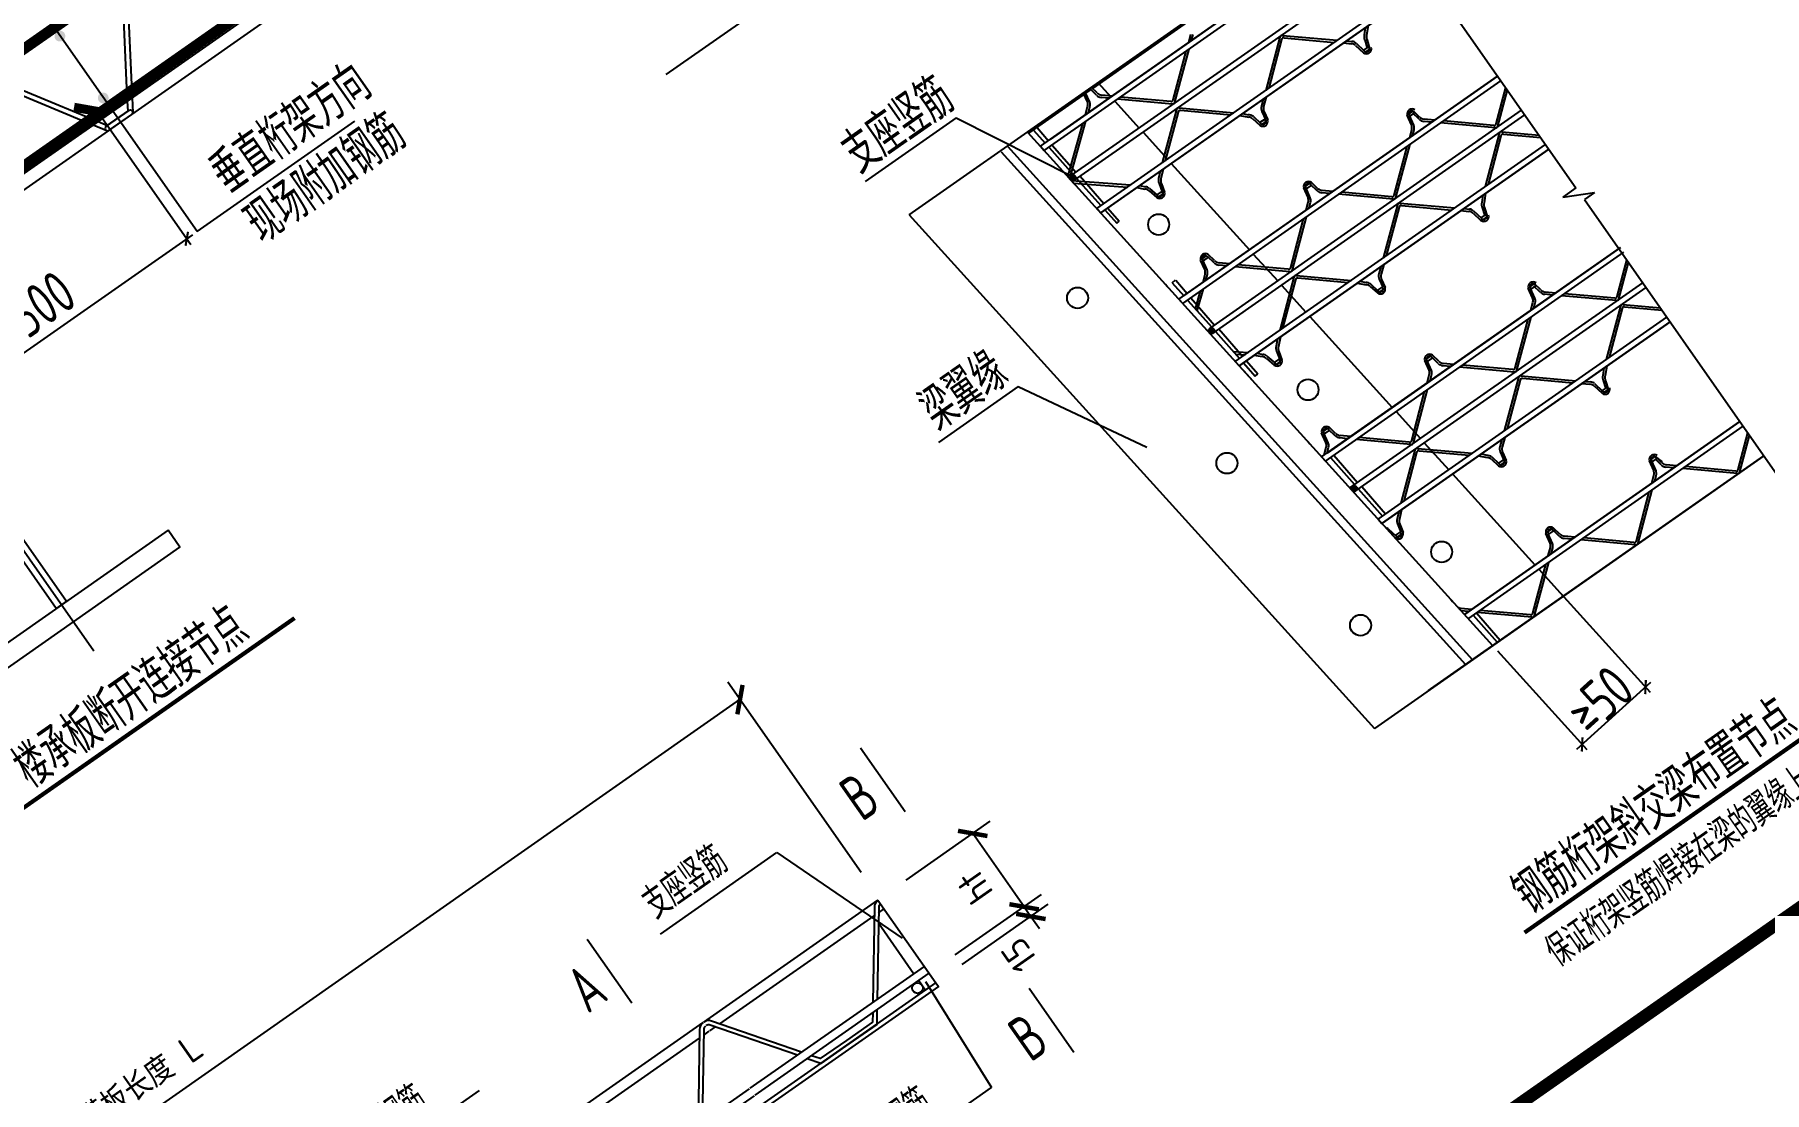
# Model space of a CAD drawing. Header units: millimetres. Extents: x 1089227 to 13101469, y 618865 to 10240562.
# Drawn here: x 2901271 to 2917541, y 4892898 to 4902851 of the extents above; entities that cross this region are included whole.
import ezdxf
from ezdxf.enums import TextEntityAlignment as Align

# ---------------------------------------------------------------- set-up
doc = ezdxf.new("R2010")
doc.units = ezdxf.units.MM
doc.header["$LTSCALE"] = 1000
doc.header["$PDMODE"] = 3
doc.header["$PDSIZE"] = 200
doc.linetypes.add('2', pattern=[5, 1.5, -1, 1.5, -1])
doc.linetypes.add('CENTER2', pattern=[28.575, 19.05, -3.175, 3.175, -3.175])
doc.layers.get('0').update_dxf_attribs({"linetype": 'CONTINUOUS'})
doc.layers.get('Defpoints').update_dxf_attribs({"linetype": 'CONTINUOUS'})
for name, color, linetype in [('DIM', 3, 'CONTINUOUS'), ('PUB_DIM', 3, 'CONTINUOUS'), ('TD-text', 7, 'CONTINUOUS'), ('TK', 4, 'CONTINUOUS'), ('TK-TEXT', 7, 'CONTINUOUS'), ('文字', 7, 'CONTINUOUS'), ('标注、引线等', 3, 'CONTINUOUS'), ('粗实线', 5, 'CONTINUOUS'), ('轴线', 253, '2'), ('钢筋', 6, 'CONTINUOUS'), ('钢筋桁架', 53, 'CONTINUOUS')]:
    doc.layers.add(name, color=color, linetype=linetype)
doc.styles.add('HXSS', font='romans.shx', dxfattribs={"width": 0.7, "bigfont": 'gbhzfs.shx'})
doc.styles.add('SADITK-SX', font='simfang.ttf', dxfattribs={"width": 0.7})
doc.styles.add('TSSD', font='tssdeng.shx', dxfattribs={"bigfont": 'hztxt.shx'})
doc.styles.add('TSSD_Dimension', font='tssdeng.shx', dxfattribs={"width": 0.75, "bigfont": 'Hztxt.shx'})
doc.styles.add('TSSD_Norm', font='Tssdeng.shx', dxfattribs={"width": 0.7, "bigfont": 'hztxt.shx'})
doc.dimstyles.new('HXSS-100', dxfattribs={"dimscale": 100, "dimtxt": 2.5, "dimasz": 1.4, "dimexe": 2, "dimexo": 3, "dimgap": 1.5, "dimtad": 1, "dimdec": 0, "dimzin": 0, "dimdsep": 46, "dimtxsty": 'HXSS', "dimblk": 'ARCHTICK', "dimcen": 0.09, "dimclrd": 256, "dimclre": 256, "dimclrt": 7, "dimazin": 2, "dimtfac": 1, "dimtdec": 0, "dimtix": 1, "dimtmove": 2, "dimatfit": 3, "dimfxl": 0, "dimtolj": 1, "dimtzin": 0, "dimlwd": -1, "dimlwe": -1, "dimarcsym": 0})
doc.dimstyles.new('TSSD_100_1', dxfattribs={"dimtxt": 3.5, "dimasz": 1, "dimexe": 1, "dimexo": 2.5, "dimgap": 1, "dimtad": 1, "dimdec": 0, "dimlfac": 100, "dimzin": 0, "dimdsep": 46, "dimtxsty": 'TSSD_Dimension', "dimblk": 'ARCHTICK', "dimblk1": 'ARCHTICK', "dimblk2": 'ARCHTICK', "dimcen": 0, "dimdle": 1, "dimclrt": 7, "dimadec": 0, "dimazin": 0, "dimtfac": 1, "dimtdec": 0, "dimtix": 1, "dimtmove": 2, "dimatfit": 3, "dimfxl": 0, "dimtolj": 1, "dimtzin": 0, "dimarcsym": 0})

# ---------------------------------------------------------------- blocks, each defined once
blk = doc.blocks.new('template_31-施工图_A0_A0_1.0000_3fa9c08c64a9101061c9a26412af947e', base_point=(-1189, 0))
at = {"layer": 'TK', "const_width": 0.8}
blk.add_lwpolyline([(-1164, 831), (-1164, 10), (1179, 10), (1179, 831)], close=True, dxfattribs=at)
at = {"layer": 'TK-TEXT', "style": 'SADITK-SX', "width": 0.7}
for tag, p in [('市政会签', (-1176, 381.5)), ('园林会签', (-1176, 343.5)), ('幕墙会签', (-1176, 305.5)), ('装饰会签', (-1176, 267.5)), ('燃气会签', (-1176, 229.5)), ('暖通会签', (-1176, 191.5)), ('电气会签', (-1176, 153.5)), ('给排水会签', (-1176, 115.5)), ('结构会签', (-1176, 77.5)), ('建筑会签', (-1176, 39.5))]:
    blk.add_attdef(tag, text='', height=4, rotation=90, dxfattribs=at).set_placement(p, align=Align.MIDDLE_CENTER)
for tag, height, p in [('专业审定', 4, (1134.75, 268)), ('专业审核', 4, (1134.75, 248)), ('项目负责1', 4, (1134.75, 238)), ('项目负责2', 4, (1134.75, 228)), ('专业负责1', 4, (1134.75, 218)), ('专业负责2', 4, (1134.75, 208)), ('专业校对', 4, (1134.75, 198)), ('专业设计', 4, (1134.75, 188)), ('方案设计', 4, (1134.75, 178)), ('专业制图', 4, (1134.75, 168)), ('建设单位_001', 4, (1148.5, 140)), ('建设地点_001', 4, (1148.5, 124)), ('工程名称_001', 4, (1148.5, 106)), ('子项名称_001', 4, (1148.5, 86)), ('图纸名称_001', 4, (1148.5, 66)), ('版次', 4, (1129.5, 53)), ('日期', 4, (1165, 53)), ('图别', 4, (1129.5, 43)), ('图号', 4, (1165, 43)), ('合同号', 4, (1136, 30)), ('项目编号1', 2, (1114.06, 13.58)), ('阶段编号1', 2, (1132.25, 13.75)), ('子项编号1', 2, (1144.75, 13.75))]:
    blk.add_attdef(tag, text='', height=height, dxfattribs=at).set_placement(p, align=Align.MIDDLE_CENTER)
blk = doc.blocks.new('_ArchTick')
at = {"color": 0, "linetype": 'ByBlock', "const_width": 0.3}
blk.add_lwpolyline([(-0.71, -0.71), (0.71, 0.71)], dxfattribs=at)
blk = doc.blocks.new('*D2421')
at = {"layer": 'Defpoints', "color": 0, "transparency": 16777216}
for p in [(767590, -540077), (753208, -542364), (767590, -542364)]:
    blk.add_point(p, dxfattribs=at)
at = {"layer": 'PUB_DIM', "transparency": 16777216}
for p, q in [((753208, -542064), (753208, -539877)), ((767590, -542064), (767590, -539877)), ((753208, -540077), (767590, -540077))]:
    blk.add_line(p, q, dxfattribs=at)
at = {"layer": 'PUB_DIM', "transparency": 16777216, "xscale": 140, "yscale": 140, "zscale": 140, "rotation": 180}
blk.add_blockref('_ArchTick', (753208, -540077), dxfattribs=at)
at = {"layer": 'PUB_DIM', "transparency": 16777216, "xscale": 140, "yscale": 140, "zscale": 140}
blk.add_blockref('_ArchTick', (767590, -540077), dxfattribs=at)
at = {"layer": 'PUB_DIM', "color": 7, "transparency": 16777216, "insert": (760399, -539802), "char_height": 250, "attachment_point": 5, "style": 'TSSD'}
blk.add_mtext('\\A1;钢筋桁架模板长度 L', dxfattribs=at)
blk = doc.blocks.new('*D2422')
at = {"layer": 'Defpoints', "color": 0, "transparency": 16777216}
for p in [(767571, -543207), (767571, -543318), (768661, -543318)]:
    blk.add_point(p, dxfattribs=at)
at = {"layer": 'PUB_DIM', "transparency": 16777216}
for p, q in [((768661, -543207), (768661, -543067)), ((767871, -543207), (768861, -543207)), ((768661, -543207), (768661, -543318)), ((767871, -543318), (768861, -543318)), ((768661, -543318), (768661, -543458))]:
    blk.add_line(p, q, dxfattribs=at)
at = {"layer": 'PUB_DIM', "transparency": 16777216, "xscale": 140, "yscale": 140, "zscale": 140}
for p, rotation in [((768661, -543207), 270), ((768661, -543318), 90)]:
    blk.add_blockref('_ArchTick', p, dxfattribs=dict(at, rotation=rotation))
at = {"layer": 'PUB_DIM', "color": 7, "transparency": 16777216, "insert": (768362, -543552), "char_height": 250, "attachment_point": 5, "rotation": 90, "style": 'TSSD'}
blk.add_mtext('\\A1;\\A1;15', dxfattribs=at)
blk = doc.blocks.new('钢筋桁架立面')
for p, q in [((-100, 95), (100, 95)), ((-100, 85), (-93.6, 85)), ((-88.7, 85), (88.7, 85)), ((93.6, 85), (100, 85)), ((-100, 19), (100, 19)), ((-100, 11), (100, 11))]:
    blk.add_line(p, q)
for points in [[(-40.9, 19), (-93.5, 91.7, 0.240457), (-100, 95)], [(-45.8, 19), (-96.8, 89.3, 0.240457), (-100, 91)], [(100, 95, 0.240457), (93.5, 91.7), (40.9, 19)], [(100, 91, 0.240457), (96.8, 89.3), (45.8, 19)]]:
    blk.add_lwpolyline(points, format="xyb")
for points in [[(-30, 0), (0, 0), (-32, 0), (-40, 11)], [(35.1, 11), (30, 4), (0, 4), (-30, 4), (-35.1, 11)], [(40, 11), (32, 0), (0, 0)]]:
    blk.add_lwpolyline(points)
blk = doc.blocks.new('钢筋桁架立面端部')
for p, q in [((100, 95), (100, 0)), ((88, 77.3), (88, 19)), ((88, 11), (88, 0)), ((88, 0), (100, 0))]:
    blk.add_line(p, q)
blk.add_circle((83, 6), 5)
blk.add_blockref('钢筋桁架立面', (0, 0))
blk = doc.blocks.new('*D2425')
at = {"layer": 'Defpoints', "color": 0, "transparency": 16777216}
for p in [(767595, -542364), (768661, -542364), (767571, -543207)]:
    blk.add_point(p, dxfattribs=at)
at = {"layer": 'PUB_DIM', "transparency": 16777216}
for p, q in [((767895, -542364), (768861, -542364)), ((768661, -543207), (768661, -542364)), ((767871, -543207), (768861, -543207))]:
    blk.add_line(p, q, dxfattribs=at)
at = {"layer": 'PUB_DIM', "transparency": 16777216, "xscale": 140, "yscale": 140, "zscale": 140}
for p, rotation in [((768661, -542364), 90), ((768661, -543207), 270)]:
    blk.add_blockref('_ArchTick', p, dxfattribs=dict(at, rotation=rotation))
at = {"layer": 'PUB_DIM', "color": 7, "transparency": 16777216, "insert": (768386, -542786), "char_height": 250, "attachment_point": 5, "rotation": 90, "style": 'TSSD'}
blk.add_mtext('\\A1;ht', dxfattribs=at)
blk = doc.blocks.new('*D2429')
at = {"layer": 'Defpoints', "color": 0, "transparency": 16777216}
for p in [(695494, -508460), (695494, -509728), (689123, -511372)]:
    blk.add_point(p, dxfattribs=at)
at = {"layer": 'DIM', "color": 0, "lineweight": -2, "transparency": 16777216}
for p, q in [((689123, -511272), (689123, -508360)), ((695494, -509628), (695494, -508360)), ((689023, -508460), (695594, -508460))]:
    blk.add_line(p, q, dxfattribs=at)
at = {"layer": 'DIM', "color": 0, "lineweight": -2, "transparency": 16777216, "xscale": 100, "yscale": 100, "zscale": 100, "rotation": 180}
blk.add_blockref('_ArchTick', (689123, -508460), dxfattribs=at)
at = {"layer": 'DIM', "color": 0, "lineweight": -2, "transparency": 16777216, "xscale": 100, "yscale": 100, "zscale": 100}
blk.add_blockref('_ArchTick', (695494, -508460), dxfattribs=at)
at = {"layer": 'DIM', "color": 7, "transparency": 16777216, "insert": (692308, -508159), "char_height": 600, "attachment_point": 5, "style": 'TSSD_Dimension'}
blk.add_mtext('\\A1;L/4', dxfattribs=at)
blk = doc.blocks.new('*D2432')
at = {"layer": 'Defpoints', "color": 0, "transparency": 16777216}
for p in [(693537, -510968), (689124, -511372), (689124, -513254)]:
    blk.add_point(p, dxfattribs=at)
at = {"layer": 'DIM', "color": 0, "lineweight": -2, "transparency": 16777216}
for p, q in [((693537, -511068), (693537, -513354)), ((689124, -511472), (689124, -513354)), ((693637, -513254), (689024, -513254))]:
    blk.add_line(p, q, dxfattribs=at)
at = {"layer": 'DIM', "color": 0, "lineweight": -2, "transparency": 16777216, "xscale": 100, "yscale": 100, "zscale": 100, "rotation": 180}
blk.add_blockref('_ArchTick', (689124, -513254), dxfattribs=at)
at = {"layer": 'DIM', "color": 0, "lineweight": -2, "transparency": 16777216, "xscale": 100, "yscale": 100, "zscale": 100}
blk.add_blockref('_ArchTick', (693537, -513254), dxfattribs=at)
at = {"layer": 'DIM', "color": 7, "transparency": 16777216, "insert": (691330, -512832), "char_height": 600, "attachment_point": 5, "style": 'TSSD_Dimension'}
blk.add_mtext('\\A1;500', dxfattribs=at)
blk = doc.blocks.new('*D2434')
at = {"layer": 'Defpoints', "color": 0, "transparency": 16777216}
for p in [(1818715, -10242), (1819912, -10092), (1820146, -11959)]:
    blk.add_point(p, dxfattribs=at)
at = {"layer": 'DIM', "color": 0, "lineweight": -2, "transparency": 16777216}
for p, q in [((1819924, -10191), (1820158, -12058)), ((1818727, -10341), (1818961, -12208)), ((1818850, -12122), (1820245, -11946))]:
    blk.add_line(p, q, dxfattribs=at)
at = {"layer": 'DIM', "color": 0, "lineweight": -2, "transparency": 16777216, "xscale": 100, "yscale": 100, "zscale": 100}
for p, rotation in [((1820146, -11959), 7.154075369137423), ((1818949, -12109), 187.1540753691374)]:
    blk.add_blockref('_ArchTick', p, dxfattribs=dict(at, rotation=rotation))
at = {"layer": 'DIM', "color": 7, "transparency": 16777216, "insert": (1819510, -11735), "char_height": 600, "attachment_point": 5, "rotation": 7.1541, "style": 'TSSD_Dimension'}
blk.add_mtext('\\A1;≥50', dxfattribs=at)
blk = doc.blocks.new('A$C5358395B')
at = {"layer": 'PUB_DIM'}
for p, q in [((12594.6, 4773), (13931.5, 4773)), ((13931.5, 4773), (14434.7, 3439.4)), ((9141.1, 4544.8), (10356, 4544.8)), ((14379.8, 2977), (14315.8, 1805.2)), ((12456, 1805.2), (14315.8, 1805.2))]:
    blk.add_line(p, q, dxfattribs=at)
at = {"layer": '粗实线'}
for p, q in [((11999.7, 4395.2), (11999.7, 5127.9)), ((15140.1, 4395.2), (15140.1, 5127.9)), ((15140.1, 1631.5), (15140.1, 2364.2))]:
    blk.add_line(p, q, dxfattribs=at)
at = {"layer": '钢筋桁架'}
blk.add_lwpolyline([(6441.2, 2911.2), (14453, 2911.2), (14453, 2871.2), (6441.2, 2871.2)], close=True, dxfattribs=at)
at = {"layer": '钢筋桁架', "xscale": 10, "yscale": 10, "zscale": 10}
for name, p in [('钢筋桁架立面', (11445.2, 2911.2)), ('钢筋桁架立面端部', (13453, 2911.2))]:
    blk.add_blockref(name, p, dxfattribs=at)
at = {"layer": '文字', "style": 'TSSD', "width": 0.7}
for s, p in [('支座竖筋 ', (12636.6, 4895.1)), (' 腹杆钢筋 ', (8904.5, 4666.9)), ('支座水平钢筋 ', (12480.6, 1927.3))]:
    blk.add_text(s, height=305.3, dxfattribs=at).set_placement(p)
for s, p in [('A', (11730.1, 4761.6)), ('B', (14870.5, 4761.6)), ('B', (14870.5, 1997.9))]:
    blk.add_text(s, height=427.4, dxfattribs=at).set_placement(p, align=Align.MIDDLE)
at = {"layer": 'PUB_DIM'}
dim = blk.add_linear_dim(base=(14472.7, 6152.1), p1=(89.8, 3864.9), p2=(14472.7, 3864.9), text='钢筋桁架模板长度 L', dimstyle='HXSS-100', override={"dimtxsty": 'TSSD'}, dxfattribs=at)
dim.commit()
dim.dimension.update_dxf_attribs({"geometry": '*D2421', "text_midpoint": (7281.3, 6427.1), "insert": (-753117.8, 546228.8)})
dim = blk.add_linear_dim(base=(15543.3, 3864.9), p1=(14453, 3021.6), p2=(14477.4, 3864.9), angle=90, text='ht', dimstyle='HXSS-100', override={"dimtxsty": 'TSSD'}, dxfattribs=at)
dim.commit()
dim.dimension.update_dxf_attribs({"geometry": '*D2425', "text_midpoint": (15268.3, 3443.3), "insert": (-753117.8, 546228.8)})
dim = blk.add_linear_dim(base=(15543.3, 2911.2), p1=(14453, 3021.6), p2=(14453, 2911.2), angle=90, text='\\A1;15', dimstyle='HXSS-100', override={"dimtxsty": 'TSSD'}, dxfattribs=at)
dim.commit()
dim.dimension.update_dxf_attribs({"geometry": '*D2422', "text_midpoint": (15244.1, 2677), "dimtype": 128, "insert": (-753117.8, 546228.8)})
blk = doc.blocks.new('A$C1BB72F22')
at = {"layer": '钢筋'}
h = blk.add_hatch(color=256, dxfattribs=at)
h.paths.add_polyline_path([(12806.362, 8655.886, 1), (12959.237, 8655.886, 1)])
h.paths.add_polyline_path([(12959.237, 7591.972, 1), (12806.362, 7591.972, 1)])
at = {"layer": 'DIM'}
for q in [(12887.073, 8736.301), (15601.046, 5287.489)]:
    blk.add_line((12887.073, 5287.489), q, dxfattribs=at)
for points in [[(8383.409, 2069.325), (8207.082, 2069.325), (8207.082, 6875.454), (8383.409, 6875.454)], [(10131.98, 2069.325), (6458.511, 2069.325), (6458.511, 1775.448), (10131.98, 1775.448)]]:
    blk.add_lwpolyline(points, close=True, dxfattribs=at)
at = {"layer": 'DIM', "const_width": 58.776}
blk.add_lwpolyline([(10882.455, 29.388), (5962.454, 29.388)], dxfattribs=at)
at = {"layer": '标注、引线等'}
blk.add_line((243.77, 7169.332), (16343.862, 7169.332), dxfattribs=at)
at = {"layer": '轴线', "color": 1, "linetype": 'CENTER2', "ltscale": 50}
blk.add_line((8295.246, 1274.031), (8295.246, 9942.563), dxfattribs=at)
at = {"layer": '钢筋', "const_width": 127.396}
for points in [[(242.446, 8807.721), (16342.537, 8807.721)], [(14663.853, 7748.009), (14663.853, 8812.738), (1924.264, 8812.738), (1924.264, 8749.041), (1924.264, 7814.829)], [(4154.788, 7756.449), (3835.202, 7436.863), (12752.914, 7436.863), (12470.064, 7719.713)], [(16343.862, 7434.427), (242.446, 7434.427)]]:
    blk.add_lwpolyline(points, dxfattribs=at)
at = {"layer": '钢筋桁架'}
for p, q in [((11627.62, 8810.944), (12451.201, 7513.301)), ((11627.62, 8810.944), (12451.201, 7513.301)), ((11665.754, 8881.617), (12534.19, 7513.301)), ((11665.754, 8881.617), (12534.19, 7513.301)), ((14100.199, 8881.617), (13231.763, 7513.301)), ((14100.199, 8881.617), (13231.763, 7513.301)), ((14138.333, 8810.944), (13314.751, 7513.301)), ((14138.333, 8810.944), (13314.751, 7513.301)), ((9101.053, 8736.301), (16342.537, 8736.301)), ((16343.862, 7513.301), (9101.053, 7513.301)), ((16343.862, 7360.426), (9101.053, 7360.426)), ((12548.227, 7360.426), (12659.19, 7185.592)), ((12548.227, 7360.426), (12659.19, 7185.592)), ((12631.216, 7360.426), (12708.028, 7239.4)), ((12631.216, 7360.426), (12708.028, 7239.4)), ((13134.737, 7360.426), (13057.924, 7239.4)), ((13134.737, 7360.426), (13057.924, 7239.4)), ((13217.725, 7360.426), (13106.762, 7185.592)), ((13217.725, 7360.426), (13106.762, 7185.592)), ((12688.737, 7169.332), (13077.216, 7169.332)), ((12688.913, 7239.4), (13076.686, 7239.4)), ((13076.686, 7239.4), (12688.913, 7239.4))]:
    blk.add_line(p, q, dxfattribs=at)
for centre, radius, start, end in [((12688.77, 7204.366), 35.035, 89.5640283, 270.4359717), ((13077.153, 7204.366), 35.037, 269.1856419, 90.8143581)]:
    blk.add_arc(centre, radius, start, end, dxfattribs=at)
at = {"layer": '文字', "style": 'TSSD_Norm', "width": 0.7}
for s, p in [('垂直桁架方向', (13539.306, 5431.133)), ('现场附加钢筋', (13539.306, 4573.576)), ('楼承板断开连接节点', (6458.25, 151.329))]:
    blk.add_text(s, height=600, dxfattribs=at).set_placement(p)
at = {"layer": 'DIM'}
dim = blk.add_linear_dim(base=(14665.04, 10080.859), p1=(8293.816, 7169.332), p2=(14665.04, 8812.739), text='L/4', dimstyle='TSSD_100_1', override={"dimtxt": 600, "dimasz": 100, "dimexe": 100, "dimexo": 100, "dimdle": 100}, dxfattribs=at)
dim.commit()
dim.dimension.update_dxf_attribs({"geometry": '*D2429', "text_midpoint": (11479.428, 10381.859), "insert": (-680829.051, 518541.047)})
dim = blk.add_linear_dim(base=(8295.246, 5287.489), p1=(12707.521, 7572.711), p2=(8295.246, 7169.332), text='500', dimstyle='TSSD_100_1', override={"dimtxt": 600, "dimasz": 100, "dimexe": 100, "dimexo": 100, "dimdle": 100}, dxfattribs=at)
dim.commit()
dim.dimension.update_dxf_attribs({"geometry": '*D2432', "text_midpoint": (10501.383, 5709.365), "dimtype": 128, "insert": (-680829.051, 518541.047)})
blk = doc.blocks.new('支座钢筋')
at = {"layer": '钢筋桁架'}
h = blk.add_hatch(color=256, dxfattribs=at)
edge = h.paths.add_edge_path()
edge.add_arc((1817650.075, -1438.106), 40.319, 0, 360)
h = blk.add_hatch(color=256, dxfattribs=at)
edge = h.paths.add_edge_path()
edge.add_arc((1818014.367, -4326.929), 40.319, 0, 360)
h = blk.add_hatch(color=256, dxfattribs=at)
edge = h.paths.add_edge_path()
edge.add_arc((1818386.562, -7307.094), 40.319, 0, 360)
at = {"layer": 'DIM'}
for p, q in [((1813785.216, 3048.102), (1823052.976, 3048.102)), ((1816787.751, 201.847), (1815222.084, 201.847)), ((1816787.751, 201.847), (1817665.331, -1438.106)), ((1823382.839, -117.159), (1823382.839, -5624.099)), ((1815459.373, -541.803), (1816676.925, -10242.24)), ((1815459.373, -541.803), (1823382.839, -541.803)), ((1817032.592, -556.442), (1818248.307, -10242.24)), ((1817149.228, -541.803), (1818366.78, -10242.24)), ((1817497.067, -541.803), (1818714.618, -10242.24)), ((1815329.277, -3407.661), (1813956.552, -3407.661)), ((1815329.277, -3407.661), (1816323.378, -5147.85)), ((1819267.08, -4956.284), (1819482.854, -6675.39)), ((1823382.839, -5624.099), (1823156.858, -5624.099)), ((1823156.858, -5624.099), (1823558.538, -5827.062)), ((1823558.538, -5827.062), (1823386.389, -5827.062)), ((1823386.389, -5827.062), (1823386.389, -10629.719)), ((1819640.841, -7934.099), (1819856.615, -9653.205)), ((1823386.389, -10242.24), (1816676.925, -10242.24)), ((1817609.756, -10242.24), (1823386.389, -10242.24)), ((1817650.075, -10242.24), (1823386.389, -10242.24))]:
    blk.add_line(p, q, dxfattribs=at)
at = {"layer": 'DIM', "const_width": 58.776}
blk.add_lwpolyline([(1821907.627, -13818.635), (1816759.476, -13818.635)], dxfattribs=at)
at = {"layer": 'DIM'}
for centre in [(1818264.108, -2671.133), (1816732.961, -2863.315), (1817121.004, -5982.759), (1818652.152, -5790.577), (1818884.15, -8746.104), (1817353.003, -8938.287)]:
    blk.add_circle(centre, 148.138, dxfattribs=at)
at = {"layer": '钢筋桁架'}
for p, q in [((1817497.067, -541.803), (1817499.672, -562.562)), ((1818304.013, -562.562), (1817499.672, -562.562)), ((1817583.359, -566.652), (1817612.269, -812.842)), ((1817644.025, -566.652), (1817670.013, -812.842)), ((1818453.721, -562.562), (1818304.013, -562.562)), ((1818309.694, -808.752), (1818399.103, -731.583)), ((1818433.276, -677.667), (1818459.326, -541.803)), ((1818457.368, -700.192), (1818485.332, -554.362)), ((1818572.47, -562.562), (1818483.326, -562.562)), ((1818593.363, -674.212), (1818570.38, -554.362)), ((1818617.461, -651.719), (1818596.387, -541.803)), ((1820231.2, -562.562), (1818602.303, -562.562)), ((1818763.012, -808.752), (1818653.688, -714.394)), ((1818712.996, -541.803), (1818746.502, -808.752)), ((1820086.265, -808.752), (1820175.674, -731.583)), ((1817530.573, -808.752), (1823382.839, -808.752)), ((1817530.573, -808.752), (1817540.694, -889.39)), ((1817540.694, -889.39), (1823382.839, -889.39)), ((1817602.861, -1384.687), (1818208.72, -889.39)), ((1817609.332, -1420.524), (1818259.378, -889.39)), ((1817621.739, -893.481), (1817681.165, -1399.527)), ((1817678.277, -891.13), (1817731.944, -1399.527)), ((1823382.839, -808.752), (1817697.919, -808.752)), ((1818359.987, -808.752), (1818423.262, -754.049)), ((1818712.719, -808.752), (1818629.522, -736.827)), ((1818756.623, -889.39), (1818820.435, -1397.787)), ((1819399.045, -1389.973), (1818804.832, -889.39)), ((1819399.005, -1348.67), (1818855.489, -889.39)), ((1819441.735, -1389.973), (1820035.948, -889.39)), ((1819441.775, -1348.67), (1819985.291, -889.39)), ((1820136.558, -808.752), (1820199.833, -754.049)), ((1817602.861, -1384.687), (1817617.804, -1503.741)), ((1817612.052, -1457.911), (1818259.378, -1986.822)), ((1817650.075, -1397.787), (1823382.839, -1397.787)), ((1817617.804, -1503.741), (1818208.72, -1986.822)), ((1817650.075, -1478.425), (1823382.839, -1478.425)), ((1817690.635, -1480.166), (1817750.061, -1986.212)), ((1817747.173, -1477.815), (1817800.84, -1986.212)), ((1819399.045, -1486.239), (1818804.832, -1986.822)), ((1818830.556, -1478.425), (1818894.368, -1986.822)), ((1819399.005, -1527.543), (1818855.489, -1986.822)), ((1819441.735, -1486.239), (1820035.948, -1986.822)), ((1819441.775, -1527.543), (1819985.291, -1986.822)), ((1821182.18, -1486.239), (1820587.967, -1986.822)), ((1821182.14, -1527.543), (1820638.624, -1986.822)), ((1821224.87, -1486.239), (1821819.084, -1986.822)), ((1821224.911, -1527.543), (1821768.426, -1986.822)), ((1817678.438, -1986.822), (1823382.839, -1986.822)), ((1817678.438, -1986.822), (1817688.56, -2067.461)), ((1817688.56, -2067.461), (1823382.839, -2067.461)), ((1823382.839, -2067.461), (1817697.919, -2067.461)), ((1817697.919, -2142.025), (1817723.914, -2349.132)), ((1817760.082, -2071.551), (1817788.993, -2317.741)), ((1817809.848, -2071.551), (1817835.614, -2315.642)), ((1818309.694, -2067.461), (1818392.462, -2149.053)), ((1818359.987, -2067.461), (1818416.62, -2126.586)), ((1818450.726, -2180.444), (1818485.332, -2321.85)), ((1818712.719, -2067.461), (1818637.37, -2138.266)), ((1818763.012, -2067.461), (1818661.537, -2160.698)), ((1818904.489, -2067.461), (1819109.093, -3697.575)), ((1820086.265, -2067.461), (1820174.931, -2157.008)), ((1820136.558, -2067.461), (1820187.983, -2127.144)), ((1820233.196, -2188.399), (1820261.903, -2321.85)), ((1820489.29, -2067.461), (1820408.195, -2135.184)), ((1820539.583, -2067.461), (1820432.362, -2157.617)), ((1821869.4, -2067.461), (1821956.077, -2141.326)), ((1821919.693, -2067.461), (1821980.236, -2118.859)), ((1821990.25, -2195.241), (1822020.934, -2344.328)), ((1822014.341, -2172.716), (1822045.038, -2321.85)), ((1822245.113, -2067.461), (1822174.348, -2143.526)), ((1822295.406, -2067.461), (1822200.841, -2165.958)), ((1817788.993, -2317.741), (1817835.319, -2312.851)), ((1818426.635, -2202.969), (1818461.228, -2344.328)), ((1818572.47, -2313.651), (1818483.326, -2313.651)), ((1818560.476, -2349.132), (1818495.237, -2349.132)), ((1818601.212, -2200.88), (1818570.38, -2321.85)), ((1818625.31, -2223.373), (1818594.485, -2344.328)), ((1820209.104, -2210.924), (1820237.799, -2344.328)), ((1820348.609, -2313.651), (1820260.139, -2313.651)), ((1820337.046, -2349.132), (1820271.808, -2349.132)), ((1820372.037, -2197.798), (1820346.951, -2321.85)), ((1820396.135, -2220.292), (1820371.056, -2344.328)), ((1822132.761, -2313.651), (1822043.351, -2313.651)), ((1822120.181, -2349.132), (1822054.943, -2349.132)), ((1822140.516, -2206.14), (1822102.774, -2321.85)), ((1822164.614, -2228.633), (1822126.879, -2344.328)), ((1817857.81, -3415.904), (1817862.263, -3451.385)), ((1818560.476, -3415.904), (1818495.237, -3415.904)), ((1820337.046, -3415.904), (1820271.808, -3415.904)), ((1822120.181, -3415.904), (1822054.943, -3415.904)), ((1817948.725, -3453.483), (1818008.722, -3447.15)), ((1817948.725, -3453.483), (1817977.636, -3699.673)), ((1818009.391, -3453.483), (1818035.379, -3699.673)), ((1818309.694, -3697.575), (1818399.103, -3620.406)), ((1818359.987, -3697.575), (1818423.262, -3642.872)), ((1818433.276, -3566.49), (1818461.228, -3420.707)), ((1818457.368, -3589.015), (1818485.332, -3443.185)), ((1818572.47, -3451.385), (1818483.326, -3451.385)), ((1818593.363, -3563.035), (1818570.38, -3443.185)), ((1818617.461, -3540.542), (1818594.485, -3420.707)), ((1818712.719, -3697.575), (1818629.522, -3625.65)), ((1818763.012, -3697.575), (1818653.688, -3603.217)), ((1820086.265, -3697.575), (1820175.674, -3620.406)), ((1820136.558, -3697.575), (1820199.833, -3642.872)), ((1820209.847, -3566.49), (1820237.799, -3420.707)), ((1820233.939, -3589.015), (1820261.903, -3443.185)), ((1820348.609, -3451.385), (1820260.139, -3451.385)), ((1820369.934, -3563.035), (1820346.951, -3443.185)), ((1820394.032, -3540.542), (1820371.056, -3420.707)), ((1820489.29, -3697.575), (1820406.092, -3625.65)), ((1820539.583, -3697.575), (1820430.259, -3603.217)), ((1821869.4, -3697.575), (1821958.809, -3620.406)), ((1821919.693, -3697.575), (1821982.968, -3642.872)), ((1821992.982, -3566.49), (1822020.934, -3420.707)), ((1822017.074, -3589.015), (1822045.038, -3443.185)), ((1822132.761, -3451.385), (1822043.351, -3451.385)), ((1822125.757, -3563.035), (1822102.774, -3443.185)), ((1822149.855, -3540.542), (1822126.879, -3420.707)), ((1822245.113, -3697.575), (1822161.916, -3625.65)), ((1822295.406, -3697.575), (1822186.082, -3603.217)), ((1817893.164, -3697.575), (1823382.839, -3697.575)), ((1817893.164, -3697.575), (1817903.285, -3778.213)), ((1817903.285, -3778.213), (1823382.839, -3778.213)), ((1823382.839, -3697.575), (1817972.566, -3697.575)), ((1817987.105, -3780.312), (1818046.531, -4286.358)), ((1818006.292, -3943.701), (1818208.72, -3778.213)), ((1818010.718, -3981.386), (1818259.378, -3778.213)), ((1818043.643, -3777.962), (1818097.31, -4286.358)), ((1819399.045, -4278.797), (1818804.832, -3778.213)), ((1819399.005, -4237.493), (1818855.489, -3778.213)), ((1819119.214, -3778.213), (1819183.026, -4286.61)), ((1819441.735, -4278.797), (1820035.948, -3778.213)), ((1819441.775, -4237.493), (1819985.291, -3778.213)), ((1821182.18, -4278.797), (1820587.967, -3778.213)), ((1821182.14, -4237.493), (1820638.624, -3778.213)), ((1821224.87, -4278.797), (1821819.084, -3778.213)), ((1821224.911, -4237.493), (1821768.426, -3778.213)), ((1822938.004, -4278.797), (1822343.79, -3778.213)), ((1822937.963, -4237.493), (1822394.447, -3778.213)), ((1822980.734, -4237.493), (1823382.839, -3897.707)), ((1822980.693, -4278.797), (1823386.389, -3937.026)), ((1818014.367, -4367.248), (1823382.839, -4367.248)), ((1818014.443, -4286.61), (1823382.839, -4286.61)), ((1818056.001, -4366.997), (1818115.427, -4873.043)), ((1818112.539, -4364.647), (1818166.206, -4873.043)), ((1819399.045, -4375.062), (1818804.832, -4875.645)), ((1819193.147, -4367.248), (1819256.959, -4875.645)), ((1819441.735, -4375.062), (1820035.948, -4875.645)), ((1821182.18, -4375.062), (1820587.967, -4875.645)), ((1821224.87, -4375.062), (1821819.084, -4875.645)), ((1822938.004, -4375.062), (1822343.79, -4875.645)), ((1822980.693, -4375.062), (1823386.389, -4716.833)), ((1819399.005, -4416.366), (1818855.489, -4875.645)), ((1819441.775, -4416.366), (1819985.291, -4875.645)), ((1821182.14, -4416.366), (1820638.624, -4875.645)), ((1821224.911, -4416.366), (1821768.426, -4875.645)), ((1822937.963, -4416.366), (1822394.447, -4875.645)), ((1822980.734, -4416.366), (1823382.839, -4756.152)), ((1818041.029, -4875.645), (1823382.839, -4875.645)), ((1818041.029, -4875.645), (1818051.151, -4956.284)), ((1818100.487, -4745.82), (1818259.378, -4875.645)), ((1818105.857, -4791.553), (1818208.72, -4875.645)), ((1823382.839, -4956.284), (1818051.151, -4956.284)), ((1818051.151, -4956.284), (1823382.839, -4956.284)), ((1818062.21, -5044.398), (1818086.505, -5237.955)), ((1818125.449, -4958.382), (1818154.359, -5204.573)), ((1818175.214, -4958.382), (1818200.98, -5202.474)), ((1818309.694, -4956.284), (1818392.462, -5037.876)), ((1818359.987, -4956.284), (1818416.62, -5015.409)), ((1818426.635, -5091.792), (1818461.228, -5233.151)), ((1818450.726, -5069.267), (1818485.332, -5210.673)), ((1818601.212, -5089.703), (1818570.38, -5210.673)), ((1818625.31, -5112.196), (1818594.485, -5233.151)), ((1818712.719, -4956.284), (1818637.37, -5027.089)), ((1818763.012, -4956.284), (1818661.537, -5049.521)), ((1820086.265, -4956.284), (1820174.931, -5045.831)), ((1820136.558, -4956.284), (1820187.983, -5015.967)), ((1820209.104, -5099.747), (1820237.799, -5233.151)), ((1820233.196, -5077.222), (1820261.903, -5210.673)), ((1820372.037, -5086.621), (1820346.951, -5210.673)), ((1820396.135, -5109.115), (1820371.056, -5233.151)), ((1820489.29, -4956.284), (1820408.195, -5024.007)), ((1820539.583, -4956.284), (1820432.362, -5046.44)), ((1821869.4, -4956.284), (1821956.077, -5030.149)), ((1821919.693, -4956.284), (1821980.236, -5007.682)), ((1821990.25, -5084.064), (1822020.934, -5233.151)), ((1822014.341, -5061.539), (1822045.038, -5210.673)), ((1822140.516, -5094.963), (1822102.774, -5210.673)), ((1822164.614, -5117.456), (1822126.879, -5233.151)), ((1822245.113, -4956.284), (1822174.348, -5032.349)), ((1822295.406, -4956.284), (1822200.841, -5054.781)), ((1818154.359, -5204.573), (1818200.98, -5202.474)), ((1818572.47, -5202.474), (1818483.326, -5202.474)), ((1818560.476, -5237.955), (1818495.237, -5237.955)), ((1820348.609, -5202.474), (1820260.139, -5202.474)), ((1820337.046, -5237.955), (1820271.808, -5237.955)), ((1822132.761, -5202.474), (1822043.351, -5202.474)), ((1822120.181, -5237.955), (1822054.943, -5237.955)), ((1818231.571, -6393.719), (1818236.024, -6429.2)), ((1818433.276, -6544.305), (1818461.228, -6398.522)), ((1818453.721, -6429.2), (1818434.406, -6429.2)), ((1818457.368, -6566.83), (1818485.332, -6421)), ((1818572.47, -6429.2), (1818483.76, -6429.2)), ((1818560.476, -6393.719), (1818495.237, -6393.719)), ((1818593.363, -6540.85), (1818570.38, -6421)), ((1818617.461, -6518.357), (1818594.485, -6398.522)), ((1818763.012, -6675.39), (1818653.688, -6581.032)), ((1820209.847, -6544.305), (1820237.799, -6398.522)), ((1820233.939, -6566.83), (1820261.903, -6421)), ((1820348.609, -6429.2), (1820260.139, -6429.2)), ((1820337.046, -6393.719), (1820271.808, -6393.719)), ((1820369.934, -6540.85), (1820346.951, -6421)), ((1820394.032, -6518.357), (1820371.056, -6398.522)), ((1820539.583, -6675.39), (1820430.259, -6581.032)), ((1821992.982, -6544.305), (1822020.934, -6398.522)), ((1822017.074, -6566.83), (1822045.038, -6421)), ((1822132.761, -6429.2), (1822043.351, -6429.2)), ((1822120.181, -6393.719), (1822054.943, -6393.719)), ((1822125.757, -6540.85), (1822102.774, -6421)), ((1822149.855, -6518.357), (1822126.879, -6398.522)), ((1822295.406, -6675.39), (1822186.082, -6581.032)), ((1818266.925, -6675.39), (1823413.701, -6675.39)), ((1818266.925, -6675.39), (1818277.046, -6756.028)), ((1818277.046, -6756.028), (1823413.701, -6756.028)), ((1818309.694, -6675.39), (1818399.103, -6598.221)), ((1818359.987, -6675.39), (1818423.262, -6620.687)), ((1823413.701, -6675.39), (1818359.987, -6675.39)), ((1818362.28, -6756.028), (1818421.702, -7262.045)), ((1818419.065, -6756.028), (1818472.481, -7262.045)), ((1818712.719, -6675.39), (1818629.522, -6603.465)), ((1819399.045, -7256.611), (1818804.832, -6756.028)), ((1819399.005, -7215.308), (1818855.489, -6756.028)), ((1819441.735, -7256.611), (1820035.948, -6756.028)), ((1819441.775, -7215.308), (1819985.291, -6756.028)), ((1819492.975, -6756.028), (1819556.787, -7264.425)), ((1820086.265, -6675.39), (1820175.674, -6598.221)), ((1820136.558, -6675.39), (1820199.833, -6620.687)), ((1820489.29, -6675.39), (1820406.092, -6603.465)), ((1821182.18, -7256.611), (1820587.967, -6756.028)), ((1821182.14, -7215.308), (1820638.624, -6756.028)), ((1821224.87, -7256.611), (1821819.084, -6756.028)), ((1821224.911, -7215.308), (1821768.426, -6756.028)), ((1821869.4, -6675.39), (1821958.809, -6598.221)), ((1821919.693, -6675.39), (1821982.968, -6620.687)), ((1822245.113, -6675.39), (1822161.916, -6603.465)), ((1822938.004, -7256.611), (1822343.79, -6756.028)), ((1822937.963, -7215.308), (1822394.447, -6756.028)), ((1822980.693, -7256.611), (1823386.389, -6914.841)), ((1822980.734, -7215.308), (1823386.389, -6872.522)), ((1818340.857, -7264.425), (1823386.389, -7264.425)), ((1818340.857, -7264.425), (1818350.979, -7345.063)), ((1818350.979, -7345.063), (1823386.389, -7345.063)), ((1818431.172, -7342.683), (1818491.154, -7853.46)), ((1818488.209, -7345.063), (1818541.876, -7853.46)), ((1819399.045, -7352.877), (1818804.832, -7853.46)), ((1819399.005, -7394.181), (1818855.489, -7853.46)), ((1819441.735, -7352.877), (1820035.948, -7853.46)), ((1819441.775, -7394.181), (1819985.291, -7853.46)), ((1819566.908, -7345.063), (1819630.72, -7853.46)), ((1821182.18, -7352.877), (1820587.967, -7853.46)), ((1821182.14, -7394.181), (1820638.624, -7853.46)), ((1821224.87, -7352.877), (1821819.084, -7853.46)), ((1821224.911, -7394.181), (1821768.426, -7853.46)), ((1822938.004, -7352.877), (1822343.79, -7853.46)), ((1822937.963, -7394.181), (1822394.447, -7853.46)), ((1822980.693, -7352.877), (1823386.389, -7694.648)), ((1822980.734, -7394.181), (1823386.389, -7736.966)), ((1818414.79, -7853.46), (1823386.389, -7853.46)), ((1818414.79, -7853.46), (1818424.912, -7934.099)), ((1823386.389, -7934.099), (1818424.912, -7934.099)), ((1818424.912, -7934.099), (1823386.389, -7934.099)), ((1818434.406, -8009.743), (1818460.266, -8215.77)), ((1818450.726, -8047.082), (1818485.332, -8188.488)), ((1818712.719, -7934.099), (1818637.37, -8004.904)), ((1818763.012, -7934.099), (1818661.537, -8027.336)), ((1820086.265, -7934.099), (1820174.931, -8023.646)), ((1820136.558, -7934.099), (1820187.983, -7993.782)), ((1820489.29, -7934.099), (1820408.195, -8001.822)), ((1820539.583, -7934.099), (1820432.362, -8024.255)), ((1821869.4, -7934.099), (1821956.077, -8007.964)), ((1821919.693, -7934.099), (1821980.236, -7985.497)), ((1822014.341, -8039.354), (1822045.038, -8188.488)), ((1822245.113, -7934.099), (1822174.348, -8010.164)), ((1822295.406, -7934.099), (1822200.841, -8032.596)), ((1818458.015, -8197.836), (1818461.228, -8210.966)), ((1818463.649, -8215.77), (1818460.266, -8215.77)), ((1818572.47, -8180.289), (1818483.326, -8180.289)), ((1818560.476, -8215.77), (1818495.237, -8215.77)), ((1818601.212, -8067.518), (1818570.38, -8188.488)), ((1818625.31, -8090.011), (1818594.485, -8210.966)), ((1820209.104, -8077.562), (1820237.799, -8210.966)), ((1820233.196, -8055.037), (1820261.903, -8188.488)), ((1820348.609, -8180.289), (1820260.139, -8180.289)), ((1820337.046, -8215.77), (1820271.808, -8215.77)), ((1820372.037, -8064.436), (1820346.951, -8188.488)), ((1820396.135, -8086.93), (1820371.056, -8210.966)), ((1821990.25, -8061.879), (1822020.934, -8210.966)), ((1822132.761, -8180.289), (1822043.351, -8180.289)), ((1822120.181, -8215.77), (1822054.943, -8215.77)), ((1822140.516, -8072.778), (1822102.774, -8188.488)), ((1822164.614, -8095.271), (1822126.879, -8210.966)), ((1818605.331, -9371.534), (1818609.785, -9407.015)), ((1818623.57, -9516.839), (1818631.918, -9583.351)), ((1820209.847, -9522.12), (1820237.799, -9376.337)), ((1820233.939, -9544.645), (1820261.903, -9398.815)), ((1820348.609, -9407.015), (1820260.139, -9407.015)), ((1820337.046, -9371.534), (1820271.808, -9371.534)), ((1820369.934, -9518.665), (1820346.951, -9398.815)), ((1820394.032, -9496.172), (1820371.056, -9376.337)), ((1821992.982, -9522.12), (1822020.934, -9376.337)), ((1822017.074, -9544.645), (1822045.038, -9398.815)), ((1822132.761, -9407.015), (1822043.351, -9407.015)), ((1822120.181, -9371.534), (1822054.943, -9371.534)), ((1822125.757, -9518.665), (1822102.774, -9398.815)), ((1822164.614, -9492.032), (1822126.879, -9376.337)), ((1822149.855, -9496.172), (1822126.879, -9376.337)), ((1818712.719, -9653.205), (1818629.522, -9581.28)), ((1823386.389, -9653.205), (1818640.685, -9653.205)), ((1818640.685, -9653.205), (1823386.389, -9653.205)), ((1818650.807, -9733.843), (1823386.389, -9733.843)), ((1818763.012, -9653.205), (1818653.688, -9558.847)), ((1818736.04, -9733.843), (1818795.463, -10239.86)), ((1818792.826, -9733.843), (1818846.242, -10239.86)), ((1819399.045, -10234.426), (1818804.832, -9733.843)), ((1819399.005, -10193.123), (1818855.489, -9733.843)), ((1819441.735, -10234.426), (1820035.948, -9733.843)), ((1819441.775, -10193.123), (1819985.291, -9733.843)), ((1819866.736, -9733.843), (1819930.548, -10242.24)), ((1820086.265, -9653.205), (1820175.674, -9576.036)), ((1820136.558, -9653.205), (1820199.833, -9598.502)), ((1820489.29, -9653.205), (1820406.092, -9581.28)), ((1820539.583, -9653.205), (1820430.259, -9558.847)), ((1821182.18, -10234.426), (1820587.967, -9733.843)), ((1821182.14, -10193.123), (1820638.624, -9733.843)), ((1821224.87, -10234.426), (1821819.084, -9733.843)), ((1821224.911, -10193.123), (1821768.426, -9733.843)), ((1821869.4, -9653.205), (1821958.809, -9576.036)), ((1821919.693, -9653.205), (1821982.968, -9598.502)), ((1822245.113, -9653.205), (1822161.916, -9581.28)), ((1822295.406, -9653.205), (1822186.082, -9558.847)), ((1822938.004, -10234.426), (1822343.79, -9733.843)), ((1822937.963, -10193.123), (1822394.447, -9733.843)), ((1822980.693, -10234.426), (1823386.389, -9892.656)), ((1822980.734, -10193.123), (1823386.389, -9850.337))]:
    blk.add_line(p, q, dxfattribs=at)
for centre in [(1817650.075, -1438.106), (1818014.367, -4326.929), (1818386.562, -7307.094)]:
    blk.add_circle(centre, 40.319, dxfattribs=at)
for centre, radius, start, end in [((1818327.097, -648.155), 110.204, 310.7974792, 344.4671797), ((1818351.189, -670.68), 110.204, 310.8437833, 344.4671797), ((1818527.856, -554.362), 42.524, 162.8212407, 180), ((1818527.856, -554.362), 42.524, 0, 17.1787593), ((1818701.595, -653.458), 110.204, 190.8552953, 229.1562167), ((1818725.694, -630.967), 110.204, 190.8537792, 229.2025208), ((1819420.39, -1323.456), 33.061, 229.6961178, 310.3038822), ((1819420.39, -1364.726), 33.061, 229.7886035, 310.2113965), ((1819420.39, -1552.756), 33.061, 49.6961178, 130.3038822), ((1819420.39, -1511.487), 33.061, 49.7886035, 130.2113965), ((1821203.525, -1552.756), 33.061, 49.6961178, 130.3038822), ((1821203.525, -1511.487), 33.061, 49.7886035, 130.2113965), ((1818320.456, -2232.48), 110.204, 15.5328203, 49.2025208), ((1818344.547, -2209.955), 110.204, 15.5328203, 49.1562167), ((1818709.444, -2221.634), 110.204, 130.8437833, 169.1447047), ((1818733.543, -2244.125), 110.204, 130.7974792, 169.1462208), ((1820102.925, -2240.435), 110.204, 15.5328203, 49.2025208), ((1820088.719, -2247.725), 156.183, 22.3244453, 50.5382876), ((1820480.269, -2218.553), 110.204, 130.8437833, 169.1447047), ((1820504.368, -2241.044), 110.204, 130.7974792, 169.1462208), ((1821884.071, -2224.753), 110.204, 15.5328203, 49.2025208), ((1821908.162, -2202.228), 110.204, 15.5328203, 49.1562167), ((1822246.086, -2222.735), 106.866, 132.1664071, 171.0665567), ((1822272.847, -2249.385), 110.204, 130.7974792, 169.1462208), ((1818527.856, -2321.85), 69.763, 198.7964027, 341.2035973), ((1818527.856, -2321.85), 42.524, 180, 0), ((1820304.427, -2321.85), 69.763, 198.7964027, 341.2035973), ((1820304.427, -2321.85), 42.524, 180, 0), ((1822087.562, -2321.85), 69.763, 198.7964027, 341.2035973), ((1822087.562, -2321.85), 42.524, 180, 0), ((1818527.856, -3443.185), 69.763, 18.7964027, 161.2035973), ((1818527.856, -3443.185), 42.524, 0, 180), ((1820304.427, -3443.185), 69.763, 18.7964027, 161.2035973), ((1820304.427, -3443.185), 42.524, 0, 180), ((1822087.562, -3443.185), 69.763, 18.7964027, 161.2035973), ((1822087.562, -3443.185), 42.524, 0, 180), ((1818327.097, -3536.978), 110.204, 310.7974792, 344.4671797), ((1818351.189, -3559.504), 110.204, 310.8437833, 344.4671797), ((1818701.595, -3542.281), 110.204, 190.8552953, 229.1562167), ((1818725.694, -3519.79), 110.204, 190.8537792, 229.2025208), ((1820103.668, -3536.978), 110.204, 310.7974792, 344.4671797), ((1820127.76, -3559.504), 110.204, 310.8437833, 344.4671797), ((1820478.166, -3542.281), 110.204, 190.8552953, 229.1562167), ((1820502.265, -3519.79), 110.204, 190.8537792, 229.2025208), ((1821886.803, -3536.978), 110.204, 310.7974792, 344.4671797), ((1821910.895, -3559.504), 110.204, 310.8437833, 344.4671797), ((1822233.989, -3542.281), 110.204, 190.8552953, 229.1562167), ((1822258.088, -3519.79), 110.204, 190.8537792, 229.2025208), ((1819420.39, -4212.279), 33.061, 229.6961178, 310.3038822), ((1819420.39, -4253.549), 33.061, 229.7886035, 310.2113965), ((1819420.39, -4400.31), 33.061, 49.7886035, 130.2113965), ((1821203.525, -4212.279), 33.061, 229.6961178, 310.3038822), ((1821203.525, -4253.549), 33.061, 229.7886035, 310.2113965), ((1821203.525, -4400.31), 33.061, 49.7886035, 130.2113965), ((1822959.348, -4212.279), 33.061, 229.6961178, 310.3038822), ((1822959.348, -4253.549), 33.061, 229.7886035, 310.2113965), ((1822959.348, -4400.31), 33.061, 49.7886035, 130.2113965), ((1819420.39, -4441.579), 33.061, 49.6961178, 130.3038822), ((1821203.525, -4441.579), 33.061, 49.6961178, 130.3038822), ((1822959.348, -4441.579), 33.061, 49.6961178, 130.3038822), ((1818320.456, -5121.303), 110.204, 15.5328203, 49.2025208), ((1818344.547, -5098.778), 110.204, 15.5328203, 49.1562167), ((1818709.444, -5110.458), 110.204, 130.8437833, 169.1447047), ((1818733.543, -5132.948), 110.204, 130.7974792, 169.1462208), ((1820102.925, -5129.258), 110.204, 15.5328203, 49.2025208), ((1820088.719, -5136.548), 156.183, 22.3244453, 50.5382876), ((1820480.269, -5107.376), 110.204, 130.8437833, 169.1447047), ((1820504.368, -5129.867), 110.204, 130.7974792, 169.1462208), ((1821884.071, -5113.576), 110.204, 15.5328203, 49.2025208), ((1821908.162, -5091.051), 110.204, 15.5328203, 49.1562167), ((1822246.086, -5111.558), 106.866, 132.1664071, 171.0665567), ((1822272.847, -5138.208), 110.204, 130.7974792, 169.1462208), ((1818527.856, -5210.673), 69.763, 198.7964027, 341.2035973), ((1818527.856, -5210.673), 42.524, 180, 0), ((1820304.427, -5210.673), 69.763, 198.7964027, 341.2035973), ((1820304.427, -5210.673), 42.524, 180, 0), ((1822087.562, -5210.673), 69.763, 198.7964027, 341.2035973), ((1822087.562, -5210.673), 42.524, 180, 0), ((1818327.097, -6514.793), 110.204, 310.7974792, 344.4671797), ((1818351.189, -6537.318), 110.204, 310.8437833, 344.4671797), ((1818527.856, -6421), 69.763, 18.7964027, 161.2035973), ((1818527.856, -6421), 42.524, 0, 180), ((1818701.595, -6520.096), 110.204, 190.8552953, 229.1562167), ((1818725.694, -6497.605), 110.204, 190.8537792, 229.2025208), ((1820103.668, -6514.793), 110.204, 310.7974792, 344.4671797), ((1820127.76, -6537.318), 110.204, 310.8437833, 344.4671797), ((1820304.427, -6421), 69.763, 18.7964027, 161.2035973), ((1820304.427, -6421), 42.524, 0, 180), ((1820478.166, -6520.096), 110.204, 190.8552953, 229.1562167), ((1820502.265, -6497.605), 110.204, 190.8537792, 229.2025208), ((1821886.803, -6514.793), 110.204, 310.7974792, 344.4671797), ((1821910.895, -6537.318), 110.204, 310.8437833, 344.4671797), ((1822087.562, -6421), 69.763, 18.7964027, 161.2035973), ((1822087.562, -6421), 42.524, 0, 180), ((1822233.989, -6520.096), 110.204, 190.8552953, 229.1562167), ((1822258.088, -6497.605), 110.204, 190.8537792, 229.2025208), ((1819420.39, -7190.094), 33.061, 229.6961178, 310.3038822), ((1819420.39, -7231.364), 33.061, 229.7886035, 310.2113965), ((1821203.525, -7190.094), 33.061, 229.6961178, 310.3038822), ((1821203.525, -7231.364), 33.061, 229.7886035, 310.2113965), ((1822959.348, -7190.094), 33.061, 229.6961178, 310.3038822), ((1822959.348, -7231.364), 33.061, 229.7886035, 310.2113965), ((1819420.39, -7419.394), 33.061, 49.6961178, 130.3038822), ((1819420.39, -7378.125), 33.061, 49.7886035, 130.2113965), ((1821203.525, -7419.394), 33.061, 49.6961178, 130.3038822), ((1821203.525, -7378.125), 33.061, 49.7886035, 130.2113965), ((1822959.348, -7419.394), 33.061, 49.6961178, 130.3038822), ((1822959.348, -7378.125), 33.061, 49.7886035, 130.2113965), ((1818344.547, -8076.593), 110.204, 15.5328203, 34.9536537), ((1818709.444, -8088.272), 110.204, 130.8437833, 169.1447047), ((1818733.543, -8110.763), 110.204, 130.7974792, 169.1462208), ((1820102.925, -8107.073), 110.204, 15.5328203, 49.2025208), ((1820088.719, -8114.363), 156.183, 22.3244453, 50.5382876), ((1820480.269, -8085.191), 110.204, 130.8437833, 169.1447047), ((1820504.368, -8107.682), 110.204, 130.7974792, 169.1462208), ((1821884.071, -8091.391), 110.204, 15.5328203, 49.2025208), ((1821908.162, -8068.866), 110.204, 15.5328203, 49.1562167), ((1822246.086, -8089.373), 106.866, 132.1664071, 171.0665567), ((1822272.847, -8116.023), 110.204, 130.7974792, 169.1462208), ((1818527.856, -8188.488), 69.763, 198.7964027, 341.2035973), ((1818527.856, -8188.488), 42.524, 180, 0), ((1820304.427, -8188.488), 69.763, 198.7964027, 341.2035973), ((1820304.427, -8188.488), 42.524, 180, 0), ((1822087.562, -8188.488), 69.763, 198.7964027, 341.2035973), ((1822087.562, -8188.488), 42.524, 180, 0), ((1818725.694, -9475.42), 110.204, 202.0762803, 229.2025208), ((1820304.427, -9398.815), 69.763, 18.7964027, 161.2035973), ((1820304.427, -9398.815), 42.524, 0, 180), ((1820502.265, -9475.42), 110.204, 190.8537792, 229.2025208), ((1822087.562, -9398.815), 69.763, 18.7964027, 161.2035973), ((1822087.562, -9398.815), 42.524, 0, 180), ((1822258.088, -9475.42), 110.204, 190.8537792, 229.2025208), ((1820103.668, -9492.608), 110.204, 310.7974792, 344.4671797), ((1820127.76, -9515.133), 110.204, 310.8437833, 344.4671797), ((1820478.166, -9497.911), 110.204, 190.8552953, 229.1562167), ((1821886.803, -9492.608), 110.204, 310.7974792, 344.4671797), ((1821910.895, -9515.133), 110.204, 310.8437833, 344.4671797), ((1822233.989, -9497.911), 110.204, 190.8552953, 229.1562167), ((1819420.39, -10167.909), 33.061, 229.6961178, 310.3038822), ((1819420.39, -10209.179), 33.061, 229.7886035, 310.2113965), ((1821203.525, -10167.909), 33.061, 229.6961178, 310.3038822), ((1821203.525, -10209.179), 33.061, 229.7886035, 310.2113965), ((1822959.348, -10167.909), 33.061, 229.6961178, 310.3038822), ((1822959.348, -10209.179), 33.061, 229.7886035, 310.2113965)]:
    blk.add_arc(centre, radius, start, end, dxfattribs=at)
at = {"layer": 'TD-text', "style": 'TSSD_Dimension', "width": 0.7}
blk.add_text('保证桁架竖筋焊接在梁的翼缘上', height=450, dxfattribs=at).set_placement((1816871.066, -14522.948))
at = {"layer": '文字', "style": 'TSSD_Norm', "width": 0.7}
for s, p in [('支座竖筋', (1815216.039, 301.004)), ('梁翼缘', (1814036.854, -3308.504)), ('钢筋桁架斜交梁布置节点', (1816970.141, -13700.442))]:
    blk.add_text(s, height=600, dxfattribs=at).set_placement(p)
at = {"layer": 'DIM'}
dim = blk.add_aligned_dim(p1=(1818714.618, -10242.24), p2=(1819911.689, -10091.989), distance=-1881.478, text='≥50', dimstyle='TSSD_100_1', override={"dimtxt": 600, "dimasz": 100, "dimexe": 100, "dimexo": 100, "dimdle": 100}, dxfattribs=at)
dim.commit()
dim.dimension.update_dxf_attribs({"geometry": '*D2434', "text_midpoint": (1819509.983, -11735.289)})

msp = doc.modelspace()

# ---------------------------------------------------------------- block references
for name, p, xscale, yscale, zscale, rotation in [('template_31-施工图_A0_A0_1.0000_3fa9c08c64a9101061c9a26412af947e', (2673291.941, 4721512.406), 150, 150, 150, 35.00532206532363), ('支座钢筋', (1917929.662, 4207154.878), 0.6666666666666665, 0.6666666666666665, 0.6666666666666665, 35.00532206532387), ('A$C1BB72F22', (2897784.401, 4893182.877), 0.6666666666666665, 0.6666666666666665, 0.6666666666666665, 35.00532206532387)]:
    msp.add_blockref(name, p, dxfattribs=dict(xscale=xscale, yscale=yscale, zscale=zscale, rotation=rotation))
at = {"rotation": 35.00532206532387}
msp.add_blockref('A$C5358395B', (2899579.915, 4883252.788), dxfattribs=at)

doc.saveas('drawing.dxf')
